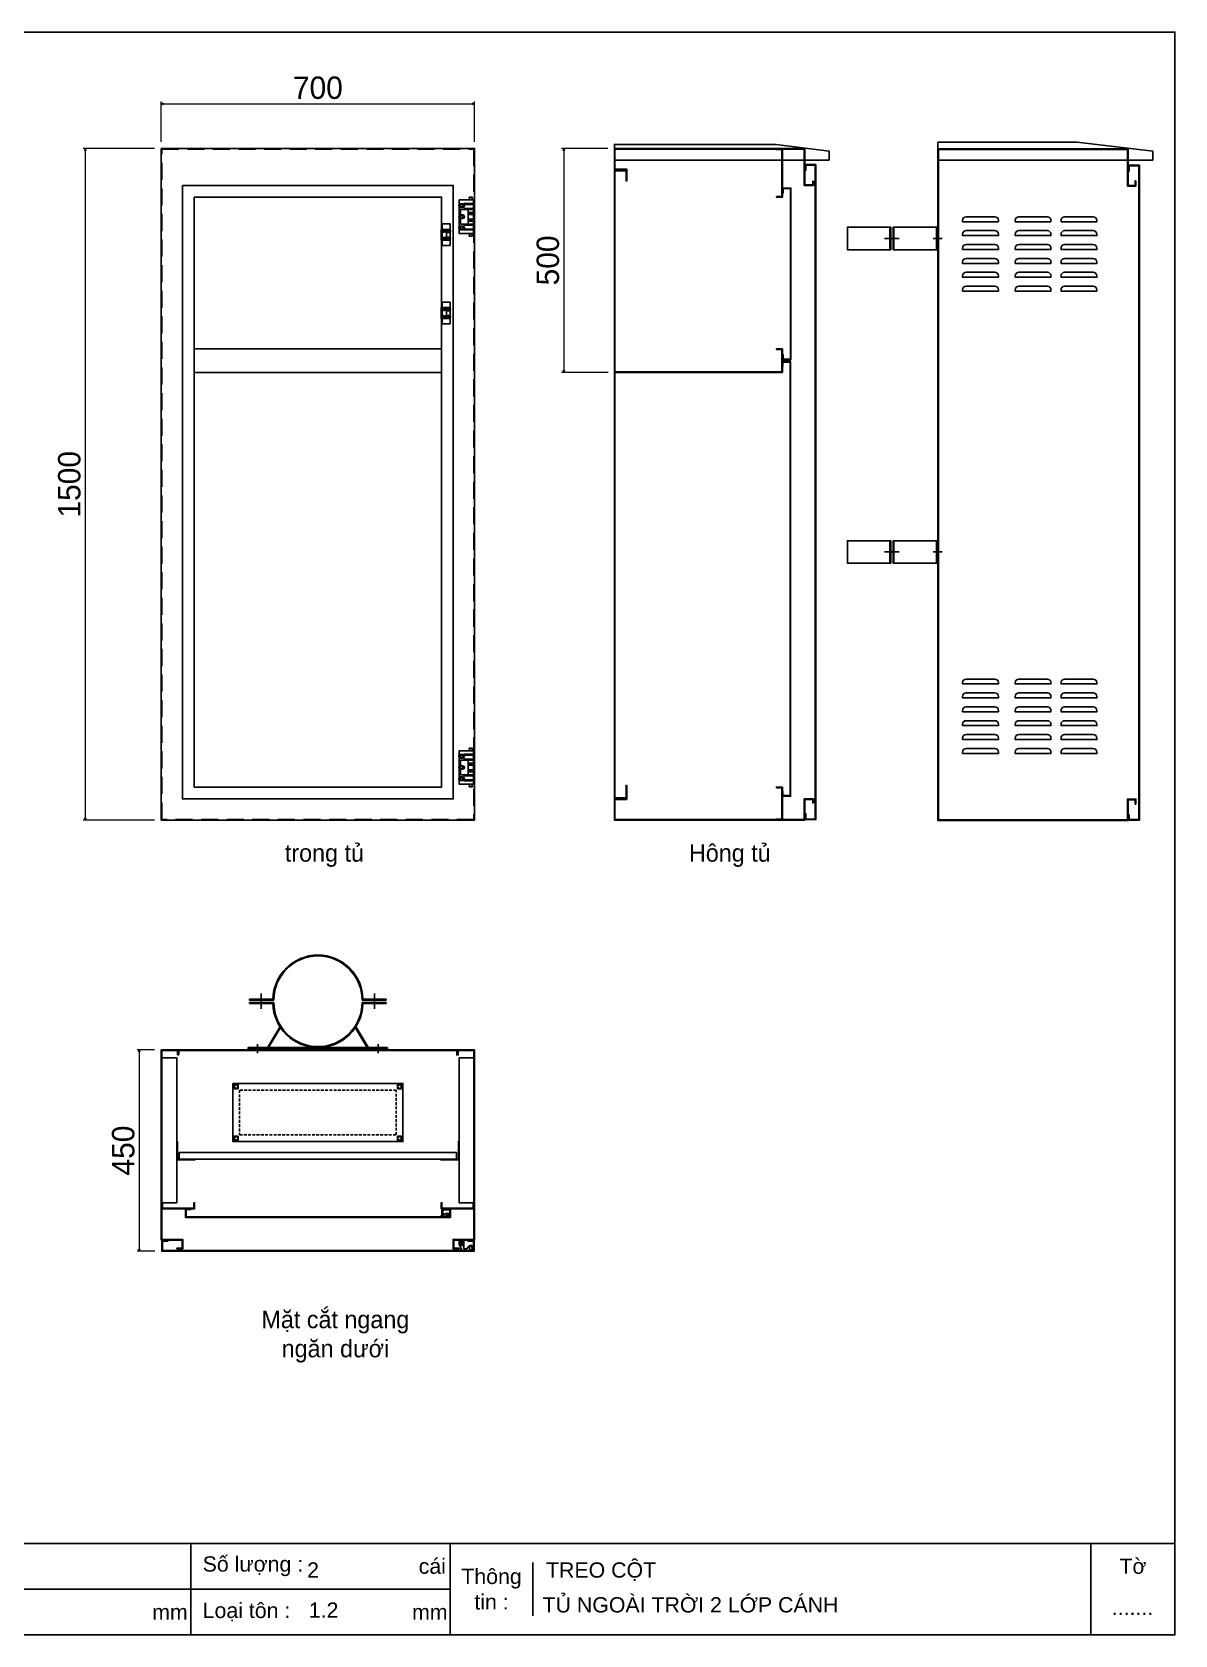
# Model space of a CAD drawing. Header units: millimetres. Extents: x 0 to 5063, y 0 to 3580.
# Drawn here: x 2509 to 5063, y 0 to 3580 of the extents above; entities that cross this region are included whole.
import ezdxf

# ---------------------------------------------------------------- set-up
doc = ezdxf.new("R2010")
doc.units = ezdxf.units.MM
doc.linetypes.add('HIDDEN', pattern=[9.525, 6.35, -3.175])
doc.linetypes.add('HIDDENX2', pattern=[19.05, 12.7, -6.35])
for name, color, linetype in [('DIM', 253, 'Continuous'), ('FIRE PROTECTION', 1, 'Continuous'), ('Ghi chu', 7, 'Continuous')]:
    doc.layers.add(name, color=color, linetype=linetype)
doc.styles.add('Arial', font='arial.ttf')
doc.dimstyles.new('CNC', dxfattribs={"dimtxt": 50, "dimasz": 5, "dimexe": 5, "dimexo": 15, "dimgap": 10, "dimtad": 1, "dimdec": 0, "dimtxsty": 'Standard', "dimblk": 'OPEN30', "dimcen": 10, "dimclrd": 5, "dimclre": 5, "dimclrt": 3, "dimazin": 3, "dimtfac": 1, "dimtdec": 0, "dimtmove": 0, "dimatfit": 3, "dimldrblk": 'ARCHTICK', "dimlwd": 9, "dimlwe": 9})

# ---------------------------------------------------------------- blocks, each defined once
blk = doc.blocks.new('*D1')
at = {"color": 5, "lineweight": 9, "ltscale": 3, "transparency": 16777216}
for p, q in [((2797.8, 3334.9), (2797.8, 3424.8)), ((2802.8, 3419.8), (3492.8, 3419.8)), ((3497.8, 3334.9), (3497.8, 3424.8))]:
    blk.add_line(p, q, dxfattribs=at)
at = {"color": 0, "linetype": 'ByBlock', "lineweight": -2}
for p, q in [((2797.8, 3419.8), (2802.8, 3421.1)), ((2802.8, 3418.5), (2797.8, 3419.8)), ((2797.8, 3419.8), (2802.8, 3419.8)), ((3492.8, 3421.1), (3497.8, 3419.8)), ((3497.8, 3419.8), (3492.8, 3418.5)), ((3497.8, 3419.8), (3492.8, 3419.8))]:
    blk.add_line(p, q, dxfattribs=at)
at = {"layer": 'Defpoints', "color": 0, "ltscale": 3, "transparency": 16777216}
for p in [(3497.8, 3419.8), (2797.8, 3319.9), (3497.8, 3319.9)]:
    blk.add_point(p, dxfattribs=at)
at = {"color": 3, "ltscale": 3, "transparency": 16777216, "insert": (3147.8, 3455.3), "char_height": 50, "attachment_point": 5}
blk.add_mtext('700', dxfattribs=at)
blk = doc.blocks.new('_ArchTick')
at = {"color": 0, "const_width": 0.15}
blk.add_lwpolyline([(-0.5, -0.5), (0.5, 0.5)], dxfattribs=at)
blk = doc.blocks.new('_Open30')
at = {"color": 0, "linetype": 'ByBlock', "lineweight": -2}
for p, q in [((-1, 0.27), (0, 0)), ((0, 0), (-1, -0.27)), ((0, 0), (-1, 0))]:
    blk.add_line(p, q, dxfattribs=at)
blk = doc.blocks.new('*D2')
at = {"color": 5, "lineweight": 9, "ltscale": 3, "transparency": 16777216}
for p, q in [((2782.8, 3319.9), (2623, 3319.9)), ((2628, 3314.9), (2628, 1824.9)), ((2782.8, 1819.9), (2623, 1819.9))]:
    blk.add_line(p, q, dxfattribs=at)
at = {"color": 0, "linetype": 'ByBlock', "lineweight": -2}
for p, q in [((2626.7, 3314.9), (2628, 3319.9)), ((2628, 3319.9), (2629.4, 3314.9)), ((2628, 3319.9), (2628, 3314.9)), ((2628, 1819.9), (2626.7, 1824.9)), ((2629.4, 1824.9), (2628, 1819.9)), ((2628, 1819.9), (2628, 1824.9))]:
    blk.add_line(p, q, dxfattribs=at)
at = {"layer": 'Defpoints', "color": 0, "ltscale": 3, "transparency": 16777216}
for p in [(2797.8, 3319.9), (2628, 1819.9), (2797.8, 1819.9)]:
    blk.add_point(p, dxfattribs=at)
at = {"color": 3, "ltscale": 3, "transparency": 16777216, "insert": (2592.5, 2569.9), "char_height": 50, "attachment_point": 5, "rotation": 90}
blk.add_mtext('1500', dxfattribs=at)
blk = doc.blocks.new('ovan6x9')
at = {"color": 2}
for p, q in [((2, 6), (8, 6)), ((2, 0), (8, 0))]:
    blk.add_line(p, q, dxfattribs=at)
for centre, start, end in [((2, 3), 90, 270), ((8, 3), 270, 90)]:
    blk.add_arc(centre, 3, start, end, dxfattribs=at)
blk = doc.blocks.new('HL036-1-1')
at = {"color": 1}
blk.add_line((9.5, 36.2), (9.5, 12.2), dxfattribs=at)
for points in [[(-2.5, 12.2), (17.5, 12.2), (17.5, 36.2), (-2.5, 36.2)], [(0, 48.5), (17.5, 48.5), (17.5, 0), (0, 0)]]:
    blk.add_lwpolyline(points, close=True, dxfattribs=at)
for centre, radius in [((3.5, 31.8), 2), ((3.5, 16.8), 2), ((12.7, 32.5), 2.5), ((12.7, 16), 2.5)]:
    blk.add_circle(centre, radius, dxfattribs=at)
blk = doc.blocks.new('HL011-1-6')
at = {"color": 1}
for p, q in [((29.5, 81), (22.5, 81)), ((22.5, 81), (22.5, 78)), ((23.5, 78), (22.5, 78)), ((23.5, 75), (22.5, 75)), ((23.5, 75), (23.5, 78)), ((29.5, 78), (28.5, 78)), ((28.5, 75), (28.5, 78)), ((28.5, 75), (29.5, 75)), ((29.5, 78), (29.5, 81)), ((11, 56), (11, 54)), ((11, 56), (32, 56)), ((20, 54), (20, 21)), ((20, 47), (32, 47)), ((32, 42.5), (20, 42.5)), ((22.5, 56), (22.5, 54)), ((23.1, 47), (24, 44)), ((24, 44), (28, 44)), ((28.9, 47), (28, 44)), ((29.5, 54), (29.5, 56)), ((11, 21), (11, 19)), ((11, 19), (32, 19)), ((32, 32.5), (20, 32.5)), ((20, 28), (32, 28)), ((22.5, 19), (22.5, 21)), ((23.5, 0), (22.5, 0)), ((23.1, 28), (24, 31)), ((23.5, 0), (23.5, -3)), ((24, 31), (28, 31)), ((28.9, 28), (28, 31)), ((28.5, 0), (28.5, -3)), ((28.5, 0), (29.5, 0)), ((29.5, 21), (29.5, 19)), ((22.5, -6), (22.5, -3)), ((23.5, -3), (22.5, -3)), ((29.5, -6), (22.5, -6)), ((29.5, -3), (28.5, -3)), ((29.5, -3), (29.5, -6))]:
    blk.add_line(p, q, dxfattribs=at)
for points in [[(32, 19), (32, 0), (0, 0), (0, 75), (32, 75), (32, 56)], [(32, 28), (32, 21), (3, 21), (3, 54), (32, 54), (32, 47)], [(32, 42.5), (32, 32.5)]]:
    blk.add_lwpolyline(points, dxfattribs=at)
for points in [[(10, 67), (32, 67), (32, 65), (10, 65)], [(10, 8), (32, 8), (32, 10), (10, 10)]]:
    blk.add_lwpolyline(points, close=True, dxfattribs=at)
for centre in [(5.5, 62.5), (5.5, 37.5), (5.5, 12.5)]:
    blk.add_circle(centre, 3, dxfattribs=at)
blk = doc.blocks.new('*D11')
at = {"color": 5, "lineweight": 9, "ltscale": 3, "transparency": 16777216}
for p, q in [((3795.5, 3319.9), (3692.5, 3319.9)), ((3697.5, 3314.9), (3697.5, 2824.9)), ((3796.7, 2819.9), (3692.5, 2819.9))]:
    blk.add_line(p, q, dxfattribs=at)
at = {"color": 0, "linetype": 'ByBlock', "lineweight": -2}
for p, q in [((3696.2, 3314.9), (3697.5, 3319.9)), ((3697.5, 3319.9), (3698.9, 3314.9)), ((3697.5, 3319.9), (3697.5, 3314.9)), ((3697.5, 2819.9), (3696.2, 2824.9)), ((3698.9, 2824.9), (3697.5, 2819.9)), ((3697.5, 2819.9), (3697.5, 2824.9))]:
    blk.add_line(p, q, dxfattribs=at)
at = {"layer": 'Defpoints', "color": 0, "ltscale": 3, "transparency": 16777216}
for p in [(3810.5, 3319.9), (3697.5, 2819.9), (3811.7, 2819.9)]:
    blk.add_point(p, dxfattribs=at)
at = {"color": 3, "ltscale": 3, "transparency": 16777216, "insert": (3662, 3069.9), "char_height": 50, "attachment_point": 5, "rotation": 90}
blk.add_mtext('500', dxfattribs=at)
blk = doc.blocks.new('om cot')
at = {"color": 2}
for p, q in [((98294.5, 36969.7), (98327.5, 36969.7)), ((98403, 36969.7), (98423, 36969.7))]:
    blk.add_line(p, q, dxfattribs=at)
at = {"color": 5}
for points in [[(98308.5, 36994.7), (98211.5, 36994.7), (98211.5, 36944.7), (98308.5, 36944.7)], [(98313.5, 36944.7), (98410.5, 36944.7), (98410.5, 36994.7), (98313.5, 36994.7)]]:
    blk.add_lwpolyline(points, dxfattribs=at)
for points in [[(98306.5, 36994.7), (98308.5, 36994.7), (98308.5, 36944.7), (98306.5, 36944.7)], [(98313.5, 36994.7), (98315.5, 36994.7), (98315.5, 36944.7), (98313.5, 36944.7)], [(98410.5, 36994.7), (98412.5, 36994.7), (98412.5, 36944.7), (98410.5, 36944.7)], [(98413.5, 36994.7), (98415.5, 36994.7), (98415.5, 36944.7), (98413.5, 36944.7)]]:
    blk.add_lwpolyline(points, close=True, dxfattribs=at)
blk = doc.blocks.new('KHUNG CHUẨN')
at = {"color": 7}
for p, q in [((19889.2, -28535.2), (16919.2, -28535.2)), ((18599.2, -28535.2), (18599.2, -28655.2)), ((18939.2, -28535.2), (18939.2, -28655.2)), ((19779.2, -28535.2), (19779.2, -28655.2)), ((19047.6, -28560.2), (19047.6, -28630.2)), ((18939.2, -28595.2), (16919.2, -28595.2))]:
    blk.add_line(p, q, dxfattribs=at)
blk.add_lwpolyline([(16919.2, -26555.2), (19889.2, -26555.2), (19889.2, -28655.2), (16919.2, -28655.2)], close=True, dxfattribs=at)
at = {"color": 2, "char_height": 20, "style": 'Arial'}
for s, insert, width, attachment_point in [('  Số lượng :', (18599.2, -28565.2), 917.634, 4), ('cái', (18897.9, -28565.2), 63.517, 4), ('Tờ', (19834.2, -28565.2), 110, 5), ('Thông\\Ptin :', (18993.4, -28595.2), 108.311, 5), ('mm', (18548.6, -28625.2), 73.831, 4), ('  Loại tôn :', (18599.2, -28625.2), 917.634, 4), ('mm', (18889.2, -28625.2), 917.634, 4)]:
    blk.add_mtext(s, dxfattribs=dict(at, insert=insert, width=width, attachment_point=attachment_point))
at = {"color": 3, "style": 'Arial'}
for tag, p in [('#01', (17055.6, -28580.1)), ('#02', (17431.4, -28580.1)), ('#03', (18030.6, -28580.1)), ('#08', (18751.7, -28580.1)), ('#10', (19064.8, -28580.1)), ('#04', (17024.8, -28634.6)), ('#05', (17308.5, -28633)), ('#06', (17632.7, -28633.7)), ('#07', (18002, -28634.7)), ('#09', (18753.8, -28632.6)), ('#11', (19060.3, -28625.7)), ('#12', (19806.5, -28628.9))]:
    blk.add_attdef(tag, p, '', height=20, dxfattribs=at)
blk = doc.blocks.new('*D14')
at = {"color": 0, "linetype": 'ByBlock', "lineweight": -2}
for p, q in [((2747.2, 1301.8), (2748.6, 1306.8)), ((2748.6, 1306.8), (2749.9, 1301.8)), ((2748.6, 1306.8), (2748.6, 1301.8)), ((2748.6, 856.8), (2747.2, 861.8)), ((2749.9, 861.8), (2748.6, 856.8)), ((2748.6, 856.8), (2748.6, 861.8))]:
    blk.add_line(p, q, dxfattribs=at)
at = {"layer": 'Defpoints', "color": 0, "transparency": 16777216}
for p in [(2797.8, 1306.8), (2748.6, 856.8), (2798.8, 856.8)]:
    blk.add_point(p, dxfattribs=at)
at = {"layer": 'DIM', "color": 5, "lineweight": 9, "transparency": 16777216}
for p, q in [((2782.8, 1306.8), (2743.6, 1306.8)), ((2748.6, 1301.8), (2748.6, 861.8)), ((2783.8, 856.8), (2743.6, 856.8))]:
    blk.add_line(p, q, dxfattribs=at)
at = {"layer": 'DIM', "color": 3, "transparency": 16777216, "insert": (2713, 1081.8), "char_height": 50, "attachment_point": 5, "rotation": 90}
blk.add_mtext('450', dxfattribs=at)
blk = doc.blocks.new('HL011-1-4')
h = blk.add_hatch()
h.set_pattern_fill('ANSI31', color=2, scale=0.5, style=0)
h.paths.add_polyline_path([(2.5, 0), (8.5, 0), (8.5, 12), (2.5, 12)])
at = {"color": 1}
for p, q in [((7, 23.5), (0, 10)), ((0, 0), (0, 10)), ((11, 0), (0, 0)), ((7, 23.5), (26, 23.5)), ((11, 0), (11, 19.5)), ((11, 19.5), (17, 19.5)), ((17, 19.5), (21.2, 13.9))]:
    blk.add_line(p, q, dxfattribs=at)
at = {"color": 2}
blk.add_lwpolyline([(2.5, 0), (2.5, 12), (8.5, 12), (8.5, 0)], dxfattribs=at)
at = {"color": 1}
blk.add_lwpolyline([(5.7, 21), (3, 21), (3, 23.5), (7, 23.5)], dxfattribs=at)
blk.add_circle((26, 17.5), 3.5, dxfattribs=at)
blk.add_arc((26, 17.5), 6, 216.8699, 90, dxfattribs=at)
blk = doc.blocks.new('HL036-1-2')
at = {"layer": 'Ghi chu', "color": 1}
for p, q in [((-3, 17.8), (-18.9, 17.8)), ((-18.9, 15.8), (-18.9, 17.8)), ((-12.1, 15.8), (-18.9, 15.8)), ((-16.4, 1), (-16.4, 14)), ((-15.6, 15), (-3.9, 17.7)), ((0, 0), (-15.4, 0)), ((-14.4, 3), (-14.4, 11.9)), ((0, 2), (-13.4, 2)), ((-13.1, 12.8), (-4.3, 9.8)), ((-6.2, 2), (-6.2, 0)), ((-1.2, 2), (-1.2, 0)), ((0, 0), (0, 2))]:
    blk.add_line(p, q, dxfattribs=at)
for radius in [4.1, 2.1]:
    blk.add_circle((-3, 13.7), radius, dxfattribs=at)
for centre, start, end in [((-15.4, 14), 102.9616, 180), ((-15.4, 1), 180, 270), ((-13.4, 11.9), 71.3254, 180), ((-13.4, 3), 180, 270)]:
    blk.add_arc(centre, 1, start, end, dxfattribs=at)
blk = doc.blocks.new('2565')
at = {"color": 5}
for p, q in [((168377, -2431.2), (168377, -2429.1)), ((168377, -2429.1), (168428.9, -2429.1)), ((168431, -2431.2), (168377, -2431.2)), ((168682.1, -2431.2), (168628.1, -2431.2)), ((168630.2, -2429.1), (168682.1, -2429.1)), ((168682.1, -2429.1), (168682.1, -2431.2)), ((168377, -2436.4), (168377, -2438.4)), ((168431, -2436.4), (168377, -2436.4)), ((168377, -2438.4), (168428.9, -2438.4)), ((168682.1, -2436.4), (168628.1, -2436.4)), ((168630.2, -2438.4), (168682.1, -2438.4)), ((168682.1, -2438.4), (168682.1, -2436.4)), ((168444.3, -2491.4), (168417.6, -2535.9)), ((168419.4, -2537), (168446.1, -2492.5)), ((168446.1, -2492.5), (168444.3, -2491.4)), ((168613.1, -2492.5), (168614.9, -2491.4)), ((168639.8, -2537), (168613.1, -2492.5)), ((168614.9, -2491.4), (168641.5, -2535.9)), ((168373.9, -2537), (168685.2, -2537)), ((168373.9, -2539.1), (168373.9, -2537)), ((168685.2, -2539.1), (168373.9, -2539.1)), ((168373.9, -2540.1), (168685.2, -2540.1)), ((168373.9, -2542.2), (168373.9, -2540.1)), ((168417.6, -2535.9), (168419.4, -2537)), ((168641.5, -2535.9), (168639.8, -2537)), ((168685.2, -2537), (168685.2, -2539.1)), ((168685.2, -2540.1), (168685.2, -2542.2)), ((168685.2, -2542.2), (168373.9, -2542.2))]:
    blk.add_line(p, q, dxfattribs=at)
at = {"color": 2}
for p, q in [((168403, -2416.6), (168403, -2450.9)), ((168656.1, -2416.6), (168656.1, -2450.9)), ((168394.7, -2529.2), (168394.7, -2550)), ((168664.5, -2529.2), (168664.5, -2550))]:
    blk.add_line(p, q, dxfattribs=at)
at = {"color": 5}
for centre, radius, start, end in [((168529.6, -2431.2), 100.7, 1.1814, 178.8186), ((168529.6, -2431.2), 98.6, 0, 180), ((168529.6, -2436.4), 100.7, 181.1814, 358.8186), ((168529.6, -2436.4), 98.6, 180, 0)]:
    blk.add_arc(centre, radius, start, end, dxfattribs=at)

msp = doc.modelspace()

# ---------------------------------------------------------------- linework, layer by layer
at = {"ltscale": 3}
for points in [[(2797.8, 3319.9), (3497.8, 3319.9), (3497.8, 1819.9), (2797.8, 1819.9)], [(2845.2, 3237.5), (3450.4, 3237.5), (3450.4, 1867.3), (2845.2, 1867.3)]]:
    msp.add_lwpolyline(points, close=True, dxfattribs=at)
at = {"linetype": 'HIDDENX2', "ltscale": 3}
msp.add_lwpolyline([(2799, 3318.7), (3496.6, 3318.7), (3496.6, 1821.1), (2799, 1821.1)], close=True, dxfattribs=at)
at = {"color": 7}
for points in [[(4255, 3246.7), (4255, 3237.5), (4234.6, 3237.5), (4234.6, 3318.7), (3811.7, 3318.7), (3811.7, 3273.7), (3837.9, 3273.7), (3837.9, 3247.5), (3836.7, 3247.5), (3836.7, 3247.5), (3836.7, 3247.5), (3836.7, 3272.5), (3810.5, 3272.5), (3810.5, 3319.9), (4235.8, 3319.9), (4235.8, 3238.7), (4253.8, 3238.7), (4253.8, 3246.7)], [(4535, 1820.4), (4535, 1820.4), (4535, 3317.4), (4535, 3317.4), (4535, 3317.4), (4533.5, 3318.9), (4533.5, 1818.9), (4535, 1820.4)], [(4976, 3247.4), (4976, 3235.9), (4957, 3235.9), (4957, 3317.4), (4535, 3317.4), (4535, 3317.4), (4535, 3317.4), (4535, 3317.4), (4533.5, 3318.9), (4533.5, 3318.9), (4958.5, 3318.9), (4958.5, 3237.4), (4974.5, 3237.4), (4974.5, 3247.4)], [(3835.7, 3269.8), (3811.7, 3269.8), (3811.7, 1870), (3835.7, 1870), (3835.7, 1868.8), (3810.5, 1868.8), (3810.5, 3271), (3835.7, 3271)], [(4238.3, 3270.7), (4238.3, 3282.7), (4259.3, 3282.7), (4259.3, 1822.1), (4238.3, 1822.1), (4238.3, 1834.1), (4237.1, 1834.1), (4237.1, 1820.9), (4260.5, 1820.9), (4260.5, 3283.9), (4237.1, 3283.9), (4237.1, 3270.7)], [(4959.5, 1831.4), (4959.5, 1819.9), (4983.5, 1819.9), (4983.5, 3282.9), (4959.5, 3282.9), (4959.5, 3269.4), (4961, 3269.4), (4961, 3281.4), (4982, 3281.4), (4982, 1821.4), (4961, 1821.4), (4961, 1831.4)], [(4255, 1858.1), (4255, 1867.3), (4234.6, 1867.3), (4234.6, 1821.1), (3811.7, 1821.1), (3811.7, 1866.1), (3837.9, 1866.1), (3837.9, 1897.3), (3836.7, 1897.3), (3836.7, 1897.3), (3836.7, 1897.3), (3836.7, 1867.3), (3810.5, 1867.3), (3810.5, 1819.9), (4235.8, 1819.9), (4235.8, 1866.1), (4253.8, 1866.1), (4253.8, 1858.1)], [(4976, 1855.4), (4976, 1866.9), (4957, 1866.9), (4957, 1820.4), (4535, 1820.4), (4535, 1820.4), (4545, 1820.4), (4545, 1820.4), (4535, 1820.4), (4533.5, 1818.9), (4958.5, 1818.9), (4958.5, 1865.4), (4974.5, 1865.4), (4974.5, 1855.4)], [(2832.3, 862.3), (2845.8, 862.3), (2845.8, 883.3), (2799.3, 883.3), (2799.3, 1305.3), (2834.3, 1305.3), (2834.3, 1295.3), (2835.8, 1295.3), (2835.8, 1306.8), (2797.8, 1306.8), (2797.8, 881.8), (2844.3, 881.8), (2844.3, 863.8), (2832.3, 863.8)], [(2837.3, 1295.3), (2837.3, 1305.3), (3458.3, 1305.3), (3458.3, 1295.3), (3459.8, 1295.3), (3459.8, 1306.8), (2835.8, 1306.8), (2835.8, 1295.3)], [(3463.3, 862.3), (3449.8, 862.3), (3449.8, 883.3), (3496.3, 883.3), (3496.3, 1305.3), (3461.3, 1305.3), (3461.3, 1295.3), (3459.8, 1295.3), (3459.8, 1306.8), (3497.8, 1306.8), (3497.8, 881.8), (3451.3, 881.8), (3451.3, 863.8), (3463.3, 863.8)], [(2812.3, 880.8), (2798.8, 880.8), (2798.8, 856.8), (3496.8, 856.8), (3496.8, 880.8), (3483.3, 880.8), (3483.3, 879.3), (3495.3, 879.3), (3495.3, 858.3), (2800.3, 858.3), (2800.3, 879.3), (2812.3, 879.3)]]:
    msp.add_lwpolyline(points, close=True, dxfattribs=at)
at = {"color": 3}
for points in [[(4172.6, 3212.5), (4184.6, 3212.5), (4184.6, 3317.5), (4172.6, 3317.5), (4172.6, 3318.7), (4185.8, 3318.7), (4185.8, 3211.3), (4172.6, 3211.3)], [(3811.7, 2821.1), (3811.7, 2821.1), (3811.7, 2821.1), (4184.6, 2821.1), (4184.6, 2871.1), (4172.6, 2871.1), (4172.6, 2872.3), (4185.8, 2872.3), (4185.8, 2819.9), (3811.7, 2819.9), (3811.7, 2821.1), (3811.7, 2821.1)], [(4172.6, 1892.3), (4184.6, 1892.3), (4184.6, 1822.3), (4172.6, 1822.3), (4172.6, 1821.1), (4185.8, 1821.1), (4185.8, 1893.5), (4172.6, 1893.5)], [(2800.8, 965.3), (2800.8, 953.3), (2870.8, 953.3), (2870.8, 965.3), (2872.3, 965.3), (2872.3, 951.8), (2799.3, 951.8), (2799.3, 965.3)], [(3494.8, 965.3), (3494.8, 953.3), (3424.8, 953.3), (3424.8, 965.3), (3423.3, 965.3), (3423.3, 951.8), (3496.3, 951.8), (3496.3, 965.3)]]:
    msp.add_lwpolyline(points, close=True, dxfattribs=at)
at = {"color": 6}
for points in [[(4187.6, 3220.3), (4187.6, 3230.3), (4203.6, 3230.3), (4203.6, 2849.3), (4187.6, 2849.3), (4187.6, 2859.3), (4186.4, 2859.3), (4186.4, 2848.1), (4204.8, 2848.1), (4204.8, 3231.5), (4186.4, 3231.5), (4186.4, 3220.3)], [(4187, 2832.9), (4187, 2842.9), (4203, 2842.9), (4203, 1874.5), (4187, 1874.5), (4187, 1884.5), (4185.8, 1884.5), (4185.8, 1873.3), (4204.2, 1873.3), (4204.2, 2844.1), (4185.8, 2844.1), (4185.8, 2832.9)], [(3432.3, 950), (3442.3, 950), (3442.3, 934), (2853.3, 934), (2853.3, 950), (2863.3, 950), (2863.3, 951.5), (2851.8, 951.5), (2851.8, 932.5), (3443.8, 932.5), (3443.8, 951.5), (3432.3, 951.5)]]:
    msp.add_lwpolyline(points, close=True, dxfattribs=at)
at = {"color": 3, "ltscale": 3}
for points in [[(2871.4, 3211.3), (3424.2, 3211.3), (3424.2, 1893.5), (2871.4, 1893.5)], [(2871.4, 2819.9), (3424.2, 2819.9), (3424.2, 2872.3), (2871.4, 2872.3)]]:
    msp.add_lwpolyline(points, close=True, dxfattribs=at)
at = {"color": 2}
for points in [[(3466.6, 3188.4, -1), (3466.6, 3196.4), (3471.6, 3196.4, -1), (3471.6, 3188.4)], [(3466.6, 3163.4, -1), (3466.6, 3171.4), (3471.6, 3171.4, -1), (3471.6, 3163.4)], [(4660.5, 3167.4), (4596.5, 3167.4, 0.414214), (4588.5, 3159.4), (4588.5, 3156.4), (4668.5, 3156.4), (4668.5, 3159.4, 0.414214)], [(4778, 3167.4), (4714, 3167.4, 0.414214), (4706, 3159.4), (4706, 3156.4), (4786, 3156.4), (4786, 3159.4, 0.414214)], [(4880.5, 3167.4), (4816.5, 3167.4, 0.414214), (4808.5, 3159.4), (4808.5, 3156.4), (4888.5, 3156.4), (4888.5, 3159.4, 0.414214)], [(3466.6, 3138.4, -1), (3466.6, 3146.4), (3471.6, 3146.4, -1), (3471.6, 3138.4)], [(4660.5, 3136.4), (4596.5, 3136.4, 0.414214), (4588.5, 3128.4), (4588.5, 3125.4), (4668.5, 3125.4), (4668.5, 3128.4, 0.414214)], [(4778, 3136.4), (4714, 3136.4, 0.414214), (4706, 3128.4), (4706, 3125.4), (4786, 3125.4), (4786, 3128.4, 0.414214)], [(4880.5, 3136.4), (4816.5, 3136.4, 0.414214), (4808.5, 3128.4), (4808.5, 3125.4), (4888.5, 3125.4), (4888.5, 3128.4, 0.414214)], [(4660.5, 3105.4), (4596.5, 3105.4, 0.414214), (4588.5, 3097.4), (4588.5, 3094.4), (4668.5, 3094.4), (4668.5, 3097.4, 0.414214)], [(4778, 3105.4), (4714, 3105.4, 0.414214), (4706, 3097.4), (4706, 3094.4), (4786, 3094.4), (4786, 3097.4, 0.414214)], [(4880.5, 3105.4), (4816.5, 3105.4, 0.414214), (4808.5, 3097.4), (4808.5, 3094.4), (4888.5, 3094.4), (4888.5, 3097.4, 0.414214)], [(4660.5, 3074.4), (4596.5, 3074.4, 0.414214), (4588.5, 3066.4), (4588.5, 3063.4), (4668.5, 3063.4), (4668.5, 3066.4, 0.414214)], [(4660.5, 3043.4), (4596.5, 3043.4, 0.414214), (4588.5, 3035.4), (4588.5, 3032.4), (4668.5, 3032.4), (4668.5, 3035.4, 0.414214)], [(4778, 3074.4), (4714, 3074.4, 0.414214), (4706, 3066.4), (4706, 3063.4), (4786, 3063.4), (4786, 3066.4, 0.414214)], [(4778, 3043.4), (4714, 3043.4, 0.414214), (4706, 3035.4), (4706, 3032.4), (4786, 3032.4), (4786, 3035.4, 0.414214)], [(4880.5, 3074.4), (4816.5, 3074.4, 0.414214), (4808.5, 3066.4), (4808.5, 3063.4), (4888.5, 3063.4), (4888.5, 3066.4, 0.414214)], [(4880.5, 3043.4), (4816.5, 3043.4, 0.414214), (4808.5, 3035.4), (4808.5, 3032.4), (4888.5, 3032.4), (4888.5, 3035.4, 0.414214)], [(4660.5, 3012.4), (4596.5, 3012.4, 0.414214), (4588.5, 3004.4), (4588.5, 3001.4), (4668.5, 3001.4), (4668.5, 3004.4, 0.414214)], [(4778, 3012.4), (4714, 3012.4, 0.414214), (4706, 3004.4), (4706, 3001.4), (4786, 3001.4), (4786, 3004.4, 0.414214)], [(4880.5, 3012.4), (4816.5, 3012.4, 0.414214), (4808.5, 3004.4), (4808.5, 3001.4), (4888.5, 3001.4), (4888.5, 3004.4, 0.414214)], [(4660.5, 2134.9), (4596.5, 2134.9, 0.414214), (4588.5, 2126.9), (4588.5, 2123.9), (4668.5, 2123.9), (4668.5, 2126.9, 0.414214)], [(4778, 2134.9), (4714, 2134.9, 0.414214), (4706, 2126.9), (4706, 2123.9), (4786, 2123.9), (4786, 2126.9, 0.414214)], [(4880.5, 2134.9), (4816.5, 2134.9, 0.414214), (4808.5, 2126.9), (4808.5, 2123.9), (4888.5, 2123.9), (4888.5, 2126.9, 0.414214)], [(4660.5, 2103.9), (4596.5, 2103.9, 0.414214), (4588.5, 2095.9), (4588.5, 2092.9), (4668.5, 2092.9), (4668.5, 2095.9, 0.414214)], [(4778, 2103.9), (4714, 2103.9, 0.414214), (4706, 2095.9), (4706, 2092.9), (4786, 2092.9), (4786, 2095.9, 0.414214)], [(4880.5, 2103.9), (4816.5, 2103.9, 0.414214), (4808.5, 2095.9), (4808.5, 2092.9), (4888.5, 2092.9), (4888.5, 2095.9, 0.414214)], [(4660.5, 2072.9), (4596.5, 2072.9, 0.414214), (4588.5, 2064.9), (4588.5, 2061.9), (4668.5, 2061.9), (4668.5, 2064.9, 0.414214)], [(4660.5, 2041.9), (4596.5, 2041.9, 0.414214), (4588.5, 2033.9), (4588.5, 2030.9), (4668.5, 2030.9), (4668.5, 2033.9, 0.414214)], [(4778, 2072.9), (4714, 2072.9, 0.414214), (4706, 2064.9), (4706, 2061.9), (4786, 2061.9), (4786, 2064.9, 0.414214)], [(4778, 2041.9), (4714, 2041.9, 0.414214), (4706, 2033.9), (4706, 2030.9), (4786, 2030.9), (4786, 2033.9, 0.414214)], [(4880.5, 2072.9), (4816.5, 2072.9, 0.414214), (4808.5, 2064.9), (4808.5, 2061.9), (4888.5, 2061.9), (4888.5, 2064.9, 0.414214)], [(4880.5, 2041.9), (4816.5, 2041.9, 0.414214), (4808.5, 2033.9), (4808.5, 2030.9), (4888.5, 2030.9), (4888.5, 2033.9, 0.414214)], [(4660.5, 2010.9), (4596.5, 2010.9, 0.414214), (4588.5, 2002.9), (4588.5, 1999.9), (4668.5, 1999.9), (4668.5, 2002.9, 0.414214)], [(4778, 2010.9), (4714, 2010.9, 0.414214), (4706, 2002.9), (4706, 1999.9), (4786, 1999.9), (4786, 2002.9, 0.414214)], [(4880.5, 2010.9), (4816.5, 2010.9, 0.414214), (4808.5, 2002.9), (4808.5, 1999.9), (4888.5, 1999.9), (4888.5, 2002.9, 0.414214)], [(4660.5, 1979.9), (4596.5, 1979.9, 0.414214), (4588.5, 1971.9), (4588.5, 1968.9), (4668.5, 1968.9), (4668.5, 1971.9, 0.414214)], [(4778, 1979.9), (4714, 1979.9, 0.414214), (4706, 1971.9), (4706, 1968.9), (4786, 1968.9), (4786, 1971.9, 0.414214)], [(4880.5, 1979.9), (4816.5, 1979.9, 0.414214), (4808.5, 1971.9), (4808.5, 1968.9), (4888.5, 1968.9), (4888.5, 1971.9, 0.414214)], [(3466.6, 1966.4, 1), (3466.6, 1958.4), (3471.6, 1958.4, 1), (3471.6, 1966.4)], [(3466.6, 1941.4, 1), (3466.6, 1933.4), (3471.6, 1933.4, 1), (3471.6, 1941.4)], [(3466.6, 1916.4, 1), (3466.6, 1908.4), (3471.6, 1908.4, 1), (3471.6, 1916.4)]]:
    msp.add_lwpolyline(points, format="xyb", close=True, dxfattribs=at)
at = {"color": 44}
for points in [[(2799.3, 1288.8), (2832.3, 1288.8), (2832.3, 965.3), (2799.3, 965.3)], [(3496.3, 1288.8), (3463.3, 1288.8), (3463.3, 965.3), (3496.3, 965.3)], [(2873.8, 1060.8), (2832.3, 1060.8), (2832.3, 1102.3), (2833.8, 1102.3), (2833.8, 1062.3), (2873.8, 1062.3)], [(2837.8, 1077.3), (3457.8, 1077.3), (3457.8, 1062.3), (2837.8, 1062.3)], [(3421.8, 1060.8), (3463.3, 1060.8), (3463.3, 1102.3), (3461.8, 1102.3), (3461.8, 1062.3), (3421.8, 1062.3)]]:
    msp.add_lwpolyline(points, close=True, dxfattribs=at)
msp.add_lwpolyline([(2957.8, 1231.8), (2957.8, 1101.8), (3337.8, 1101.8), (3337.8, 1231.8)], close=True)
at = {"color": 2}
for points in [[(2969.7, 1219.9), (2960.7, 1219.9), (2960.7, 1228.9), (2969.7, 1228.9)], [(3325.9, 1219.9), (3334.9, 1219.9), (3334.9, 1228.9), (3325.9, 1228.9)], [(2969.7, 1113.7), (2960.7, 1113.7), (2960.7, 1104.7), (2969.7, 1104.7)], [(3325.9, 1113.7), (3334.9, 1113.7), (3334.9, 1104.7), (3325.9, 1104.7)]]:
    msp.add_lwpolyline(points, close=True, dxfattribs=at)
at = {"color": 2, "linetype": 'HIDDEN'}
msp.add_lwpolyline([(2972.8, 1216.8), (2972.8, 1116.8), (3322.8, 1116.8), (3322.8, 1216.8)], close=True, dxfattribs=at)
at = {"color": 7}
for centre in [(2965.2, 1224.4), (3330.4, 1224.4), (2965.2, 1109.2), (3330.4, 1109.2)]:
    msp.add_circle(centre, 4, dxfattribs=at)
at = {"layer": 'FIRE PROTECTION', "linetype": 'Continuous'}
for points in [[(5013.6, 3293.9), (4533.5, 3293.9), (4533.5, 3333.9), (4844.8, 3333.9), (5013.6, 3313.9)], [(4290.5, 3293.9), (3810.5, 3293.9), (3810.5, 3328.9), (4171.7, 3328.9), (4290.5, 3313.9)]]:
    msp.add_lwpolyline(points, close=True, dxfattribs=at)

# ---------------------------------------------------------------- block references
at = {"color": 3}
ref = msp.add_blockref('KHUNG CHUẨN', (-28842.9, 48849.5), dxfattribs=dict(at, xscale=1.704737719082913, yscale=1.704737719082913, zscale=1.704737719082913))
ref.add_attrib('#08', '2', (3123.8, 128), dxfattribs={"color": 3, "height": 34.1, "style": 'Arial'})
ref.add_attrib('#09', '1.2', (3127.5, 38.5), dxfattribs={"color": 3, "height": 34.09, "style": 'Arial'})
ref.add_attrib('#10', 'TREO CỘT', (3657.6, 128), dxfattribs={"color": 3, "height": 34.09, "style": 'Arial'})
ref.add_attrib('#11', 'TỦ NGOÀI TRỜI 2 LỚP CÁNH', (3649.9, 50.2), dxfattribs={"color": 3, "height": 34.095, "style": 'Arial'})
ref.add_attrib('#12', '.......', (4921.9, 44.7), dxfattribs={"color": 3, "height": 34.09, "style": 'Arial'})
at = {"color": 7}
for name, p in [('HL011-1-6', (3463.6, 3129.9)), ('HL036-1-1', (3425.8, 3103)), ('ovan6x9', (3433.5, 3132.5)), ('ovan6x9', (3433.5, 3116)), ('om cot', (-93880.5, -34550.8))]:
    msp.add_blockref(name, p, dxfattribs=at)
at = {"color": 7, "xscale": -1, "rotation": 180}
for name, p in [('om cot', (-93880.5, 40088.6)), ('HL036-1-1', (3425.8, 2976.6)), ('ovan6x9', (3433.5, 2963.6)), ('ovan6x9', (3433.5, 2947.1)), ('HL011-1-6', (3463.6, 1974.9)), ('HL036-1-2', (3441.2, 951.8)), ('HL011-1-4', (3463.3, 881.8))]:
    msp.add_blockref(name, p, dxfattribs=at)
msp.add_blockref('2565', (-165381.7, 3849))

# ---------------------------------------------------------------- texts
at = {"color": 2, "char_height": 39, "attachment_point": 5}
for s, insert, width in [('trong tủ', (3162.4, 1740.7), 425), ('Hông tủ', (4068.3, 1740.7), 325), ('Mặt cắt ngang \\Pngăn dưới', (3186.9, 666.2), 675)]:
    msp.add_mtext(s, dxfattribs=dict(at, insert=insert, width=width))

# ---------------------------------------------------------------- dimensions: what is measured, and where the dimension line sits
at = {"ltscale": 3}
dim = msp.add_linear_dim(base=(3497.8, 3419.8), p1=(2797.8, 3319.9), p2=(3497.8, 3319.9), dimstyle='CNC', dxfattribs=at)
dim.commit()
dim.dimension.update_dxf_attribs({"geometry": '*D1', "text_midpoint": (3147.8, 3455.3)})
for base, p1, p2, picture, middle in [((2628, 1819.9), (2797.8, 3319.9), (2797.8, 1819.9), '*D2', (2592.5, 2569.9)), ((3697.5, 2819.9), (3810.5, 3319.9), (3811.7, 2819.9), '*D11', (3662, 3069.9))]:
    dim = msp.add_linear_dim(base=base, p1=p1, p2=p2, angle=90, dimstyle='CNC', dxfattribs=at)
    dim.commit()
    dim.dimension.update_dxf_attribs({"geometry": picture, "text_midpoint": middle})
at = {"layer": 'DIM'}
dim = msp.add_linear_dim(base=(2748.6, 856.8), p1=(2797.8, 1306.8), p2=(2798.8, 856.8), angle=90, dimstyle='CNC', dxfattribs=at)
dim.commit()
dim.dimension.update_dxf_attribs({"geometry": '*D14', "text_midpoint": (2713, 1081.8)})

doc.saveas('drawing.dxf')
